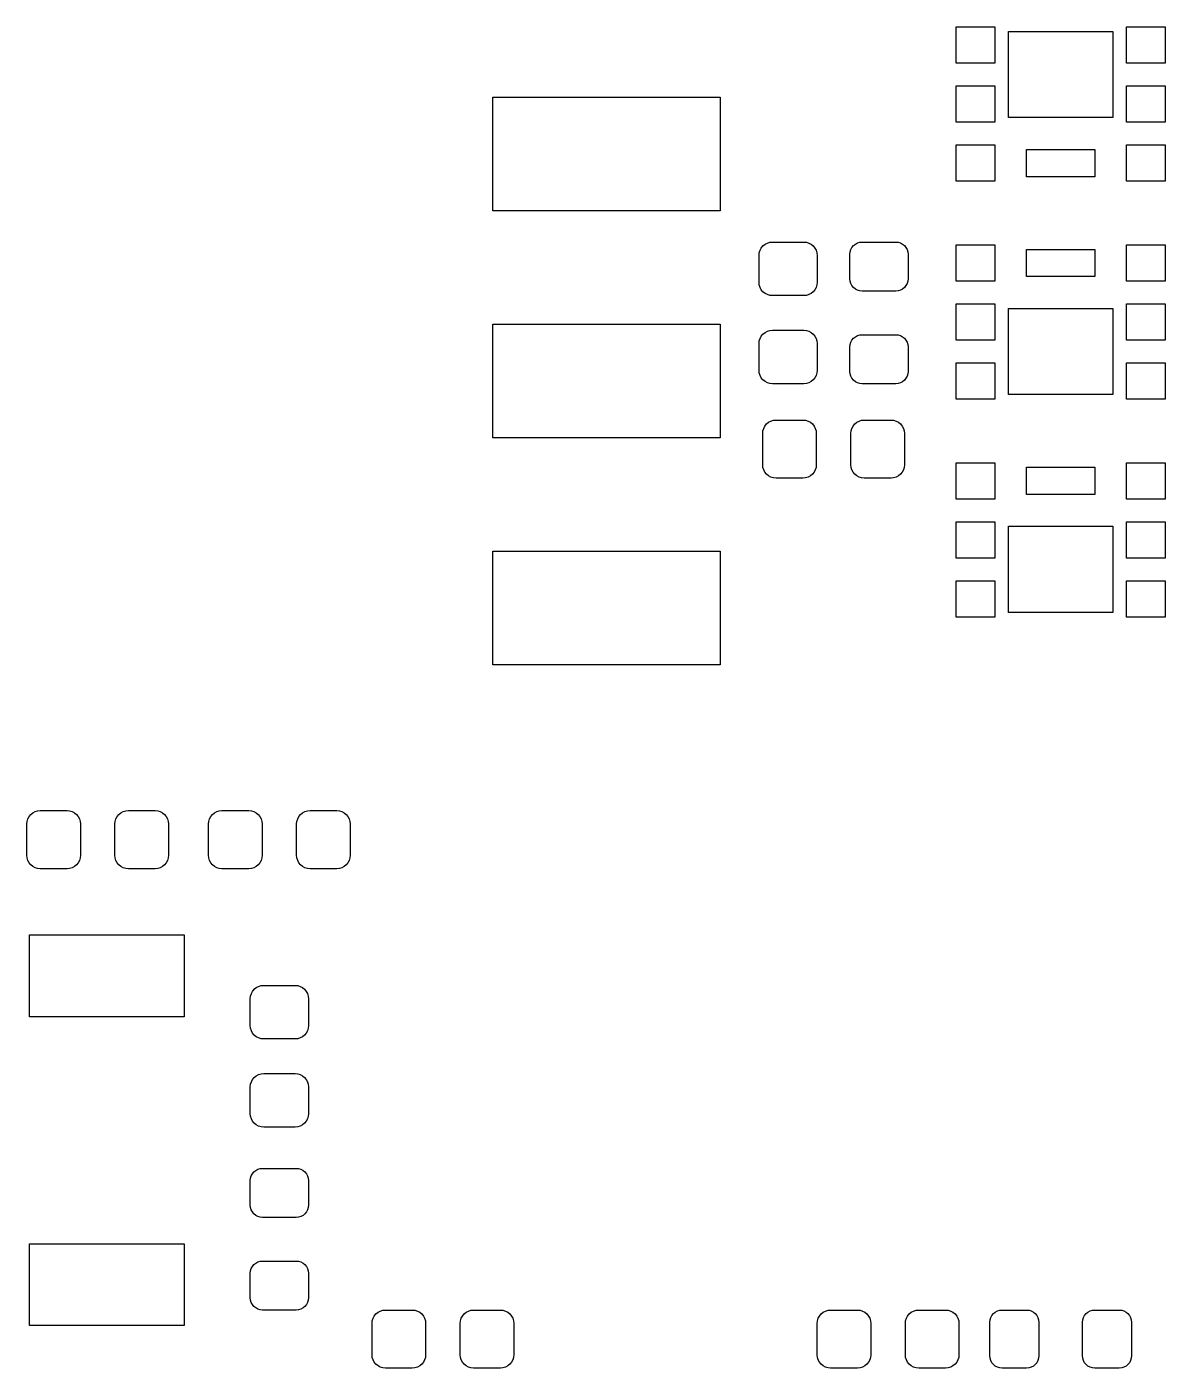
# Model space of a CAD drawing. Extents: x 0.5 to 2.43, y -7.79 to -4.97.
# Drawn here: x 0.497 to 0.99, y -7.78 to -7.199 of the extents above; entities that cross this region are included whole.
import ezdxf

# ---------------------------------------------------------------- set-up
doc = ezdxf.new("R2010")
doc.units = 0
doc.header["$MEASUREMENT"] = 0
doc.layers.add('BLACK', color=7, linetype='CONTINUOUS')

msp = doc.modelspace()

# ---------------------------------------------------------------- linework, layer by layer
at = {"layer": 'BLACK', "linetype": 'CONTINUOUS'}
for p, q in [((0.899606, -7.21457), (0.899606, -7.19882)), ((0.899606, -7.19882), (0.916339, -7.19882)), ((0.916339, -7.19882), (0.916339, -7.21457)), ((0.973425, -7.21457), (0.973425, -7.19882)), ((0.973425, -7.19882), (0.990157, -7.19882)), ((0.990157, -7.19882), (0.990157, -7.21457)), ((0.922244, -7.23819), (0.922244, -7.20079)), ((0.922244, -7.20079), (0.96752, -7.20079)), ((0.96752, -7.20079), (0.96752, -7.23819)), ((0.916339, -7.21457), (0.899606, -7.21457)), ((0.990157, -7.21457), (0.973425, -7.21457)), ((0.899606, -7.24016), (0.899606, -7.22441)), ((0.899606, -7.22441), (0.916339, -7.22441)), ((0.916339, -7.22441), (0.916339, -7.24016)), ((0.973425, -7.24016), (0.973425, -7.22441)), ((0.973425, -7.22441), (0.990157, -7.22441)), ((0.990157, -7.22441), (0.990157, -7.24016)), ((0.698819, -7.27854), (0.698819, -7.22933)), ((0.698819, -7.22933), (0.797244, -7.22933)), ((0.797244, -7.22933), (0.797244, -7.27854)), ((0.96752, -7.23819), (0.922244, -7.23819)), ((0.916339, -7.24016), (0.899606, -7.24016)), ((0.990157, -7.24016), (0.973425, -7.24016)), ((0.899606, -7.26575), (0.899606, -7.25)), ((0.899606, -7.25), (0.916339, -7.25)), ((0.916339, -7.25), (0.916339, -7.26575)), ((0.973425, -7.26575), (0.973425, -7.25)), ((0.973425, -7.25), (0.990157, -7.25)), ((0.990157, -7.25), (0.990157, -7.26575)), ((0.930118, -7.26378), (0.930118, -7.25197)), ((0.930118, -7.25197), (0.959646, -7.25197)), ((0.959646, -7.25197), (0.959646, -7.26378)), ((0.916339, -7.26575), (0.899606, -7.26575)), ((0.959646, -7.26378), (0.930118, -7.26378)), ((0.990157, -7.26575), (0.973425, -7.26575)), ((0.797244, -7.27854), (0.698819, -7.27854)), ((0.814173, -7.29793), (0.814285, -7.2968)), ((0.814285, -7.2968), (0.814615, -7.29571)), ((0.814615, -7.29571), (0.815152, -7.29471)), ((0.815152, -7.29471), (0.815874, -7.29383)), ((0.815874, -7.29383), (0.816754, -7.2931)), ((0.816754, -7.2931), (0.817758, -7.29257)), ((0.817758, -7.29257), (0.818847, -7.29224)), ((0.818847, -7.29224), (0.81998, -7.29213)), ((0.81998, -7.29213), (0.833563, -7.29213)), ((0.833563, -7.29213), (0.834696, -7.29224)), ((0.834696, -7.29224), (0.835785, -7.29257)), ((0.835785, -7.29257), (0.836789, -7.2931)), ((0.836789, -7.2931), (0.837669, -7.29383)), ((0.837669, -7.29383), (0.838391, -7.29471)), ((0.838391, -7.29471), (0.838928, -7.29571)), ((0.838928, -7.29571), (0.839259, -7.2968)), ((0.839259, -7.2968), (0.83937, -7.29793)), ((0.853543, -7.29744), (0.853645, -7.2964)), ((0.853543, -7.30807), (0.853543, -7.29744)), ((0.853645, -7.2964), (0.853948, -7.29541)), ((0.853948, -7.29541), (0.854439, -7.29449)), ((0.854439, -7.29449), (0.8551, -7.29368)), ((0.8551, -7.29368), (0.855905, -7.29302)), ((0.855905, -7.29302), (0.856824, -7.29253)), ((0.856824, -7.29253), (0.857821, -7.29223)), ((0.857821, -7.29223), (0.858858, -7.29213)), ((0.858858, -7.29213), (0.873425, -7.29213)), ((0.873425, -7.29213), (0.874462, -7.29223)), ((0.874462, -7.29223), (0.875459, -7.29253)), ((0.875459, -7.29253), (0.876378, -7.29302)), ((0.876378, -7.29302), (0.877183, -7.29368)), ((0.877183, -7.29368), (0.877844, -7.29449)), ((0.877844, -7.29449), (0.878336, -7.29541)), ((0.878336, -7.29541), (0.878638, -7.2964)), ((0.878638, -7.2964), (0.87874, -7.29744)), ((0.87874, -7.29744), (0.87874, -7.30807)), ((0.899606, -7.30906), (0.899606, -7.29331)), ((0.899606, -7.29331), (0.916339, -7.29331)), ((0.916339, -7.29331), (0.916339, -7.30906)), ((0.930118, -7.30709), (0.930118, -7.29528)), ((0.930118, -7.29528), (0.959646, -7.29528)), ((0.959646, -7.29528), (0.959646, -7.30709)), ((0.973425, -7.30906), (0.973425, -7.29331)), ((0.973425, -7.29331), (0.990157, -7.29331)), ((0.990157, -7.29331), (0.990157, -7.30906)), ((0.814173, -7.30955), (0.814173, -7.29793)), ((0.83937, -7.29793), (0.83937, -7.30955)), ((0.853645, -7.30911), (0.853543, -7.30807)), ((0.853948, -7.3101), (0.853645, -7.30911)), ((0.878638, -7.30911), (0.878336, -7.3101)), ((0.87874, -7.30807), (0.878638, -7.30911)), ((0.916339, -7.30906), (0.899606, -7.30906)), ((0.959646, -7.30709), (0.930118, -7.30709)), ((0.990157, -7.30906), (0.973425, -7.30906)), ((0.814285, -7.31068), (0.814173, -7.30955)), ((0.814615, -7.31177), (0.814285, -7.31068)), ((0.815152, -7.31277), (0.814615, -7.31177)), ((0.815874, -7.31365), (0.815152, -7.31277)), ((0.816754, -7.31438), (0.815874, -7.31365)), ((0.817758, -7.31491), (0.816754, -7.31438)), ((0.818847, -7.31524), (0.817758, -7.31491)), ((0.835785, -7.31491), (0.834696, -7.31524)), ((0.836789, -7.31438), (0.835785, -7.31491)), ((0.837669, -7.31365), (0.836789, -7.31438)), ((0.838391, -7.31277), (0.837669, -7.31365)), ((0.838928, -7.31177), (0.838391, -7.31277)), ((0.839259, -7.31068), (0.838928, -7.31177)), ((0.83937, -7.30955), (0.839259, -7.31068)), ((0.854439, -7.31102), (0.853948, -7.3101)), ((0.8551, -7.31183), (0.854439, -7.31102)), ((0.855905, -7.31249), (0.8551, -7.31183)), ((0.856824, -7.31298), (0.855905, -7.31249)), ((0.857821, -7.31328), (0.856824, -7.31298)), ((0.858858, -7.31339), (0.857821, -7.31328)), ((0.873425, -7.31339), (0.858858, -7.31339)), ((0.874462, -7.31328), (0.873425, -7.31339)), ((0.875459, -7.31298), (0.874462, -7.31328)), ((0.876378, -7.31249), (0.875459, -7.31298)), ((0.877183, -7.31183), (0.876378, -7.31249)), ((0.877844, -7.31102), (0.877183, -7.31183)), ((0.878336, -7.3101), (0.877844, -7.31102)), ((0.81998, -7.31535), (0.818847, -7.31524)), ((0.833563, -7.31535), (0.81998, -7.31535)), ((0.834696, -7.31524), (0.833563, -7.31535)), ((0.899606, -7.33465), (0.899606, -7.3189)), ((0.899606, -7.3189), (0.916339, -7.3189)), ((0.916339, -7.3189), (0.916339, -7.33465)), ((0.922244, -7.35827), (0.922244, -7.32087)), ((0.922244, -7.32087), (0.96752, -7.32087)), ((0.96752, -7.32087), (0.96752, -7.35827)), ((0.973425, -7.33465), (0.973425, -7.3189)), ((0.973425, -7.3189), (0.990157, -7.3189)), ((0.990157, -7.3189), (0.990157, -7.33465)), ((0.698819, -7.37697), (0.698819, -7.32776)), ((0.698819, -7.32776), (0.797244, -7.32776)), ((0.797244, -7.32776), (0.797244, -7.37697)), ((0.815152, -7.3329), (0.815874, -7.33202)), ((0.815874, -7.33202), (0.816754, -7.33129)), ((0.816754, -7.33129), (0.817758, -7.33076)), ((0.817758, -7.33076), (0.818847, -7.33043)), ((0.818847, -7.33043), (0.81998, -7.33031)), ((0.81998, -7.33031), (0.833563, -7.33031)), ((0.833563, -7.33031), (0.834696, -7.33043)), ((0.834696, -7.33043), (0.835785, -7.33076)), ((0.835785, -7.33076), (0.836789, -7.33129)), ((0.836789, -7.33129), (0.837669, -7.33202)), ((0.837669, -7.33202), (0.838391, -7.3329)), ((0.856824, -7.33269), (0.857821, -7.33239)), ((0.857821, -7.33239), (0.858858, -7.33228)), ((0.858858, -7.33228), (0.873425, -7.33228)), ((0.873425, -7.33228), (0.874462, -7.33239)), ((0.874462, -7.33239), (0.875459, -7.33269)), ((0.814173, -7.33612), (0.814285, -7.33499)), ((0.814173, -7.34774), (0.814173, -7.33612)), ((0.814285, -7.33499), (0.814615, -7.3339)), ((0.814615, -7.3339), (0.815152, -7.3329)), ((0.838391, -7.3329), (0.838928, -7.3339)), ((0.838928, -7.3339), (0.839259, -7.33499)), ((0.839259, -7.33499), (0.83937, -7.33612)), ((0.83937, -7.33612), (0.83937, -7.34774)), ((0.853543, -7.3376), (0.853645, -7.33656)), ((0.853543, -7.34823), (0.853543, -7.3376)), ((0.853645, -7.33656), (0.853948, -7.33556)), ((0.853948, -7.33556), (0.854439, -7.33465)), ((0.854439, -7.33465), (0.8551, -7.33384)), ((0.8551, -7.33384), (0.855905, -7.33318)), ((0.855905, -7.33318), (0.856824, -7.33269)), ((0.875459, -7.33269), (0.876378, -7.33318)), ((0.876378, -7.33318), (0.877183, -7.33384)), ((0.877183, -7.33384), (0.877844, -7.33465)), ((0.877844, -7.33465), (0.878336, -7.33556)), ((0.878336, -7.33556), (0.878638, -7.33656)), ((0.878638, -7.33656), (0.87874, -7.3376)), ((0.87874, -7.3376), (0.87874, -7.34823)), ((0.916339, -7.33465), (0.899606, -7.33465)), ((0.990157, -7.33465), (0.973425, -7.33465)), ((0.814285, -7.34887), (0.814173, -7.34774)), ((0.814615, -7.34996), (0.814285, -7.34887)), ((0.815152, -7.35096), (0.814615, -7.34996)), ((0.838928, -7.34996), (0.838391, -7.35096)), ((0.839259, -7.34887), (0.838928, -7.34996)), ((0.83937, -7.34774), (0.839259, -7.34887)), ((0.853645, -7.34927), (0.853543, -7.34823)), ((0.853948, -7.35026), (0.853645, -7.34927)), ((0.878638, -7.34927), (0.878336, -7.35026)), ((0.87874, -7.34823), (0.878638, -7.34927)), ((0.899606, -7.36024), (0.899606, -7.34449)), ((0.899606, -7.34449), (0.916339, -7.34449)), ((0.916339, -7.34449), (0.916339, -7.36024)), ((0.973425, -7.36024), (0.973425, -7.34449)), ((0.973425, -7.34449), (0.990157, -7.34449)), ((0.990157, -7.34449), (0.990157, -7.36024)), ((0.815874, -7.35184), (0.815152, -7.35096)), ((0.816754, -7.35256), (0.815874, -7.35184)), ((0.817758, -7.3531), (0.816754, -7.35256)), ((0.818847, -7.35343), (0.817758, -7.3531)), ((0.81998, -7.35354), (0.818847, -7.35343)), ((0.833563, -7.35354), (0.81998, -7.35354)), ((0.834696, -7.35343), (0.833563, -7.35354)), ((0.835785, -7.3531), (0.834696, -7.35343)), ((0.836789, -7.35256), (0.835785, -7.3531)), ((0.837669, -7.35184), (0.836789, -7.35256)), ((0.838391, -7.35096), (0.837669, -7.35184)), ((0.854439, -7.35118), (0.853948, -7.35026)), ((0.8551, -7.35199), (0.854439, -7.35118)), ((0.855905, -7.35265), (0.8551, -7.35199)), ((0.856824, -7.35314), (0.855905, -7.35265)), ((0.857821, -7.35344), (0.856824, -7.35314)), ((0.858858, -7.35354), (0.857821, -7.35344)), ((0.873425, -7.35354), (0.858858, -7.35354)), ((0.874462, -7.35344), (0.873425, -7.35354)), ((0.875459, -7.35314), (0.874462, -7.35344)), ((0.876378, -7.35265), (0.875459, -7.35314)), ((0.877183, -7.35199), (0.876378, -7.35265)), ((0.877844, -7.35118), (0.877183, -7.35199)), ((0.878336, -7.35026), (0.877844, -7.35118)), ((0.916339, -7.36024), (0.899606, -7.36024)), ((0.96752, -7.35827), (0.922244, -7.35827)), ((0.990157, -7.36024), (0.973425, -7.36024)), ((0.81586, -7.37397), (0.81619, -7.37288)), ((0.81619, -7.37288), (0.816727, -7.37187)), ((0.816727, -7.37187), (0.817449, -7.37099)), ((0.817449, -7.37099), (0.818329, -7.37027)), ((0.818329, -7.37027), (0.819333, -7.36973)), ((0.819333, -7.36973), (0.820422, -7.3694)), ((0.820422, -7.3694), (0.821555, -7.36929)), ((0.821555, -7.36929), (0.833169, -7.36929)), ((0.833169, -7.36929), (0.834302, -7.3694)), ((0.834302, -7.3694), (0.835392, -7.36973)), ((0.835392, -7.36973), (0.836396, -7.37027)), ((0.836396, -7.37027), (0.837276, -7.37099)), ((0.837276, -7.37099), (0.837998, -7.37187)), ((0.837998, -7.37187), (0.838534, -7.37288)), ((0.838534, -7.37288), (0.838865, -7.37397)), ((0.854049, -7.37397), (0.854379, -7.37288)), ((0.854379, -7.37288), (0.854916, -7.37187)), ((0.854916, -7.37187), (0.855638, -7.37099)), ((0.855638, -7.37099), (0.856518, -7.37027)), ((0.856518, -7.37027), (0.857522, -7.36973)), ((0.857522, -7.36973), (0.858611, -7.3694)), ((0.858611, -7.3694), (0.859744, -7.36929)), ((0.859744, -7.36929), (0.871358, -7.36929)), ((0.871358, -7.36929), (0.872491, -7.3694)), ((0.872491, -7.3694), (0.873581, -7.36973)), ((0.873581, -7.36973), (0.874585, -7.37027)), ((0.874585, -7.37027), (0.875464, -7.37099)), ((0.875464, -7.37099), (0.876187, -7.37187)), ((0.876187, -7.37187), (0.876723, -7.37288)), ((0.876723, -7.37288), (0.877054, -7.37397)), ((0.797244, -7.37697), (0.698819, -7.37697)), ((0.815748, -7.3751), (0.81586, -7.37397)), ((0.815748, -7.38868), (0.815748, -7.3751)), ((0.838865, -7.37397), (0.838976, -7.3751)), ((0.838976, -7.3751), (0.838976, -7.38868)), ((0.853937, -7.3751), (0.854049, -7.37397)), ((0.853937, -7.38868), (0.853937, -7.3751)), ((0.877054, -7.37397), (0.877165, -7.3751)), ((0.877165, -7.3751), (0.877165, -7.38868)), ((0.81586, -7.38981), (0.815748, -7.38868)), ((0.81619, -7.3909), (0.81586, -7.38981)), ((0.838865, -7.38981), (0.838534, -7.3909)), ((0.838976, -7.38868), (0.838865, -7.38981)), ((0.854049, -7.38981), (0.853937, -7.38868)), ((0.854379, -7.3909), (0.854049, -7.38981)), ((0.877054, -7.38981), (0.876723, -7.3909)), ((0.877165, -7.38868), (0.877054, -7.38981)), ((0.899606, -7.40354), (0.899606, -7.3878)), ((0.899606, -7.3878), (0.916339, -7.3878)), ((0.916339, -7.3878), (0.916339, -7.40354)), ((0.930118, -7.40157), (0.930118, -7.38976)), ((0.930118, -7.38976), (0.959646, -7.38976)), ((0.959646, -7.38976), (0.959646, -7.40157)), ((0.973425, -7.40354), (0.973425, -7.3878)), ((0.973425, -7.3878), (0.990157, -7.3878)), ((0.990157, -7.3878), (0.990157, -7.40354)), ((0.816727, -7.39191), (0.81619, -7.3909)), ((0.817449, -7.39279), (0.816727, -7.39191)), ((0.818329, -7.39351), (0.817449, -7.39279)), ((0.819333, -7.39405), (0.818329, -7.39351)), ((0.820422, -7.39438), (0.819333, -7.39405)), ((0.821555, -7.39449), (0.820422, -7.39438)), ((0.833169, -7.39449), (0.821555, -7.39449)), ((0.834302, -7.39438), (0.833169, -7.39449)), ((0.835392, -7.39405), (0.834302, -7.39438)), ((0.836396, -7.39351), (0.835392, -7.39405)), ((0.837276, -7.39279), (0.836396, -7.39351)), ((0.837998, -7.39191), (0.837276, -7.39279)), ((0.838534, -7.3909), (0.837998, -7.39191)), ((0.854916, -7.39191), (0.854379, -7.3909)), ((0.855638, -7.39279), (0.854916, -7.39191)), ((0.856518, -7.39351), (0.855638, -7.39279)), ((0.857522, -7.39405), (0.856518, -7.39351)), ((0.858611, -7.39438), (0.857522, -7.39405)), ((0.859744, -7.39449), (0.858611, -7.39438)), ((0.871358, -7.39449), (0.859744, -7.39449)), ((0.872491, -7.39438), (0.871358, -7.39449)), ((0.873581, -7.39405), (0.872491, -7.39438)), ((0.874585, -7.39351), (0.873581, -7.39405)), ((0.875464, -7.39279), (0.874585, -7.39351)), ((0.876187, -7.39191), (0.875464, -7.39279)), ((0.876723, -7.3909), (0.876187, -7.39191)), ((0.959646, -7.40157), (0.930118, -7.40157)), ((0.916339, -7.40354), (0.899606, -7.40354)), ((0.990157, -7.40354), (0.973425, -7.40354)), ((0.899606, -7.42913), (0.899606, -7.41339)), ((0.899606, -7.41339), (0.916339, -7.41339)), ((0.916339, -7.41339), (0.916339, -7.42913)), ((0.973425, -7.42913), (0.973425, -7.41339)), ((0.973425, -7.41339), (0.990157, -7.41339)), ((0.990157, -7.41339), (0.990157, -7.42913)), ((0.922244, -7.45276), (0.922244, -7.41535)), ((0.922244, -7.41535), (0.96752, -7.41535)), ((0.96752, -7.41535), (0.96752, -7.45276)), ((0.698819, -7.47539), (0.698819, -7.42618)), ((0.698819, -7.42618), (0.797244, -7.42618)), ((0.797244, -7.42618), (0.797244, -7.47539)), ((0.916339, -7.42913), (0.899606, -7.42913)), ((0.990157, -7.42913), (0.973425, -7.42913)), ((0.899606, -7.45472), (0.899606, -7.43898)), ((0.899606, -7.43898), (0.916339, -7.43898)), ((0.916339, -7.43898), (0.916339, -7.45472)), ((0.973425, -7.45472), (0.973425, -7.43898)), ((0.973425, -7.43898), (0.990157, -7.43898)), ((0.990157, -7.43898), (0.990157, -7.45472)), ((0.96752, -7.45276), (0.922244, -7.45276)), ((0.916339, -7.45472), (0.899606, -7.45472)), ((0.990157, -7.45472), (0.973425, -7.45472)), ((0.797244, -7.47539), (0.698819, -7.47539)), ((0.497292, -7.54217), (0.497829, -7.54116)), ((0.497829, -7.54116), (0.498551, -7.54028)), ((0.498551, -7.54028), (0.499431, -7.53956)), ((0.499431, -7.53956), (0.500435, -7.53902)), ((0.500435, -7.53902), (0.501525, -7.53869)), ((0.501525, -7.53869), (0.502657, -7.53858)), ((0.502657, -7.53858), (0.514272, -7.53858)), ((0.514272, -7.53858), (0.515405, -7.53869)), ((0.515405, -7.53869), (0.516494, -7.53902)), ((0.516494, -7.53902), (0.517498, -7.53956)), ((0.517498, -7.53956), (0.518378, -7.54028)), ((0.518378, -7.54028), (0.5191, -7.54116)), ((0.5191, -7.54116), (0.519637, -7.54217)), ((0.535481, -7.54217), (0.536018, -7.54116)), ((0.536018, -7.54116), (0.53674, -7.54028)), ((0.53674, -7.54028), (0.53762, -7.53956)), ((0.53762, -7.53956), (0.538624, -7.53902)), ((0.538624, -7.53902), (0.539714, -7.53869)), ((0.539714, -7.53869), (0.540846, -7.53858)), ((0.540846, -7.53858), (0.552461, -7.53858)), ((0.552461, -7.53858), (0.553594, -7.53869)), ((0.553594, -7.53869), (0.554683, -7.53902)), ((0.554683, -7.53902), (0.555687, -7.53956)), ((0.555687, -7.53956), (0.556567, -7.54028)), ((0.556567, -7.54028), (0.557289, -7.54116)), ((0.557289, -7.54116), (0.557826, -7.54217)), ((0.576033, -7.54217), (0.576569, -7.54116)), ((0.576569, -7.54116), (0.577291, -7.54028)), ((0.577291, -7.54028), (0.578171, -7.53956)), ((0.578171, -7.53956), (0.579175, -7.53902)), ((0.579175, -7.53902), (0.580265, -7.53869)), ((0.580265, -7.53869), (0.581398, -7.53858)), ((0.581398, -7.53858), (0.593012, -7.53858)), ((0.593012, -7.53858), (0.594145, -7.53869)), ((0.594145, -7.53869), (0.595234, -7.53902)), ((0.595234, -7.53902), (0.596238, -7.53956)), ((0.596238, -7.53956), (0.597118, -7.54028)), ((0.597118, -7.54028), (0.59784, -7.54116)), ((0.59784, -7.54116), (0.598377, -7.54217)), ((0.614222, -7.54217), (0.614758, -7.54116)), ((0.614758, -7.54116), (0.61548, -7.54028)), ((0.61548, -7.54028), (0.61636, -7.53956)), ((0.61636, -7.53956), (0.617364, -7.53902)), ((0.617364, -7.53902), (0.618454, -7.53869)), ((0.618454, -7.53869), (0.619587, -7.53858)), ((0.619587, -7.53858), (0.631201, -7.53858)), ((0.631201, -7.53858), (0.632334, -7.53869)), ((0.632334, -7.53869), (0.633423, -7.53902)), ((0.633423, -7.53902), (0.634427, -7.53956)), ((0.634427, -7.53956), (0.635307, -7.54028)), ((0.635307, -7.54028), (0.636029, -7.54116)), ((0.636029, -7.54116), (0.636566, -7.54217)), ((0.49685, -7.54439), (0.496962, -7.54326)), ((0.49685, -7.55797), (0.49685, -7.54439)), ((0.496962, -7.54326), (0.497292, -7.54217)), ((0.519637, -7.54217), (0.519967, -7.54326)), ((0.519967, -7.54326), (0.520079, -7.54439)), ((0.520079, -7.54439), (0.520079, -7.55797)), ((0.535039, -7.54439), (0.535151, -7.54326)), ((0.535039, -7.55797), (0.535039, -7.54439)), ((0.535151, -7.54326), (0.535481, -7.54217)), ((0.557826, -7.54217), (0.558156, -7.54326)), ((0.558156, -7.54326), (0.558268, -7.54439)), ((0.558268, -7.54439), (0.558268, -7.55797)), ((0.575591, -7.54439), (0.575702, -7.54326)), ((0.575591, -7.55797), (0.575591, -7.54439)), ((0.575702, -7.54326), (0.576033, -7.54217)), ((0.598377, -7.54217), (0.598707, -7.54326)), ((0.598707, -7.54326), (0.598819, -7.54439)), ((0.598819, -7.54439), (0.598819, -7.55797)), ((0.61378, -7.54439), (0.613891, -7.54326)), ((0.61378, -7.55797), (0.61378, -7.54439)), ((0.613891, -7.54326), (0.614222, -7.54217)), ((0.636566, -7.54217), (0.636896, -7.54326)), ((0.636896, -7.54326), (0.637008, -7.54439)), ((0.637008, -7.54439), (0.637008, -7.55797)), ((0.496962, -7.55911), (0.49685, -7.55797)), ((0.497292, -7.56019), (0.496962, -7.55911)), ((0.519967, -7.55911), (0.519637, -7.56019)), ((0.520079, -7.55797), (0.519967, -7.55911)), ((0.535151, -7.55911), (0.535039, -7.55797)), ((0.535481, -7.56019), (0.535151, -7.55911)), ((0.558156, -7.55911), (0.557826, -7.56019)), ((0.558268, -7.55797), (0.558156, -7.55911)), ((0.575702, -7.55911), (0.575591, -7.55797)), ((0.576033, -7.56019), (0.575702, -7.55911)), ((0.598707, -7.55911), (0.598377, -7.56019)), ((0.598819, -7.55797), (0.598707, -7.55911)), ((0.613891, -7.55911), (0.61378, -7.55797)), ((0.614222, -7.56019), (0.613891, -7.55911)), ((0.636896, -7.55911), (0.636566, -7.56019)), ((0.637008, -7.55797), (0.636896, -7.55911)), ((0.497829, -7.5612), (0.497292, -7.56019)), ((0.498551, -7.56208), (0.497829, -7.5612)), ((0.499431, -7.5628), (0.498551, -7.56208)), ((0.500435, -7.56334), (0.499431, -7.5628)), ((0.501525, -7.56367), (0.500435, -7.56334)), ((0.502657, -7.56378), (0.501525, -7.56367)), ((0.514272, -7.56378), (0.502657, -7.56378)), ((0.515405, -7.56367), (0.514272, -7.56378)), ((0.516494, -7.56334), (0.515405, -7.56367)), ((0.517498, -7.5628), (0.516494, -7.56334)), ((0.518378, -7.56208), (0.517498, -7.5628)), ((0.5191, -7.5612), (0.518378, -7.56208)), ((0.519637, -7.56019), (0.5191, -7.5612)), ((0.536018, -7.5612), (0.535481, -7.56019)), ((0.53674, -7.56208), (0.536018, -7.5612)), ((0.53762, -7.5628), (0.53674, -7.56208)), ((0.538624, -7.56334), (0.53762, -7.5628)), ((0.539714, -7.56367), (0.538624, -7.56334)), ((0.540846, -7.56378), (0.539714, -7.56367)), ((0.552461, -7.56378), (0.540846, -7.56378)), ((0.553594, -7.56367), (0.552461, -7.56378)), ((0.554683, -7.56334), (0.553594, -7.56367)), ((0.555687, -7.5628), (0.554683, -7.56334)), ((0.556567, -7.56208), (0.555687, -7.5628)), ((0.557289, -7.5612), (0.556567, -7.56208)), ((0.557826, -7.56019), (0.557289, -7.5612)), ((0.576569, -7.5612), (0.576033, -7.56019)), ((0.577291, -7.56208), (0.576569, -7.5612)), ((0.578171, -7.5628), (0.577291, -7.56208)), ((0.579175, -7.56334), (0.578171, -7.5628)), ((0.580265, -7.56367), (0.579175, -7.56334)), ((0.581398, -7.56378), (0.580265, -7.56367)), ((0.593012, -7.56378), (0.581398, -7.56378)), ((0.594145, -7.56367), (0.593012, -7.56378)), ((0.595234, -7.56334), (0.594145, -7.56367)), ((0.596238, -7.5628), (0.595234, -7.56334)), ((0.597118, -7.56208), (0.596238, -7.5628)), ((0.59784, -7.5612), (0.597118, -7.56208)), ((0.598377, -7.56019), (0.59784, -7.5612)), ((0.614758, -7.5612), (0.614222, -7.56019)), ((0.61548, -7.56208), (0.614758, -7.5612)), ((0.61636, -7.5628), (0.61548, -7.56208)), ((0.617364, -7.56334), (0.61636, -7.5628)), ((0.618454, -7.56367), (0.617364, -7.56334)), ((0.619587, -7.56378), (0.618454, -7.56367)), ((0.631201, -7.56378), (0.619587, -7.56378)), ((0.632334, -7.56367), (0.631201, -7.56378)), ((0.633423, -7.56334), (0.632334, -7.56367)), ((0.634427, -7.5628), (0.633423, -7.56334)), ((0.635307, -7.56208), (0.634427, -7.5628)), ((0.636029, -7.5612), (0.635307, -7.56208)), ((0.636566, -7.56019), (0.636029, -7.5612)), ((0.498031, -7.62795), (0.498031, -7.59252)), ((0.498031, -7.59252), (0.564961, -7.59252)), ((0.564961, -7.59252), (0.564961, -7.62795)), ((0.594143, -7.61795), (0.594679, -7.61695)), ((0.594679, -7.61695), (0.595402, -7.61607)), ((0.595402, -7.61607), (0.596282, -7.61535)), ((0.596282, -7.61535), (0.597286, -7.61481)), ((0.597286, -7.61481), (0.598375, -7.61448)), ((0.598375, -7.61448), (0.599508, -7.61437)), ((0.599508, -7.61437), (0.613091, -7.61437)), ((0.613091, -7.61437), (0.614223, -7.61448)), ((0.614223, -7.61448), (0.615313, -7.61481)), ((0.615313, -7.61481), (0.616317, -7.61535)), ((0.616317, -7.61535), (0.617197, -7.61607)), ((0.617197, -7.61607), (0.617919, -7.61695)), ((0.617919, -7.61695), (0.618456, -7.61795)), ((0.593701, -7.62018), (0.593812, -7.61904)), ((0.593701, -7.63179), (0.593701, -7.62018)), ((0.593812, -7.61904), (0.594143, -7.61795)), ((0.618456, -7.61795), (0.618786, -7.61904)), ((0.618786, -7.61904), (0.618898, -7.62018)), ((0.618898, -7.62018), (0.618898, -7.63179)), ((0.564961, -7.62795), (0.498031, -7.62795)), ((0.593812, -7.63292), (0.593701, -7.63179)), ((0.594143, -7.63401), (0.593812, -7.63292)), ((0.594679, -7.63502), (0.594143, -7.63401)), ((0.618456, -7.63401), (0.617919, -7.63502)), ((0.618786, -7.63292), (0.618456, -7.63401)), ((0.618898, -7.63179), (0.618786, -7.63292)), ((0.595402, -7.6359), (0.594679, -7.63502)), ((0.596282, -7.63662), (0.595402, -7.6359)), ((0.597286, -7.63716), (0.596282, -7.63662)), ((0.598375, -7.63749), (0.597286, -7.63716)), ((0.599508, -7.6376), (0.598375, -7.63749)), ((0.613091, -7.6376), (0.599508, -7.6376)), ((0.614223, -7.63749), (0.613091, -7.6376)), ((0.615313, -7.63716), (0.614223, -7.63749)), ((0.616317, -7.63662), (0.615313, -7.63716)), ((0.617197, -7.6359), (0.616317, -7.63662)), ((0.617919, -7.63502), (0.617197, -7.6359)), ((0.593701, -7.65837), (0.593812, -7.65723)), ((0.593812, -7.65723), (0.594143, -7.65614)), ((0.594143, -7.65614), (0.594679, -7.65514)), ((0.594679, -7.65514), (0.595402, -7.65426)), ((0.595402, -7.65426), (0.596282, -7.65354)), ((0.596282, -7.65354), (0.597286, -7.653)), ((0.597286, -7.653), (0.598375, -7.65267)), ((0.598375, -7.65267), (0.599508, -7.65256)), ((0.599508, -7.65256), (0.613091, -7.65256)), ((0.613091, -7.65256), (0.614223, -7.65267)), ((0.614223, -7.65267), (0.615313, -7.653)), ((0.615313, -7.653), (0.616317, -7.65354)), ((0.616317, -7.65354), (0.617197, -7.65426)), ((0.617197, -7.65426), (0.617919, -7.65514)), ((0.617919, -7.65514), (0.618456, -7.65614)), ((0.618456, -7.65614), (0.618786, -7.65723)), ((0.618786, -7.65723), (0.618898, -7.65837)), ((0.593701, -7.66998), (0.593701, -7.65837)), ((0.618898, -7.65837), (0.618898, -7.66998)), ((0.593812, -7.67111), (0.593701, -7.66998)), ((0.594143, -7.6722), (0.593812, -7.67111)), ((0.594679, -7.67321), (0.594143, -7.6722)), ((0.595402, -7.67409), (0.594679, -7.67321)), ((0.596282, -7.67481), (0.595402, -7.67409)), ((0.597286, -7.67535), (0.596282, -7.67481)), ((0.598375, -7.67568), (0.597286, -7.67535)), ((0.615313, -7.67535), (0.614223, -7.67568)), ((0.616317, -7.67481), (0.615313, -7.67535)), ((0.617197, -7.67409), (0.616317, -7.67481)), ((0.617919, -7.67321), (0.617197, -7.67409)), ((0.618456, -7.6722), (0.617919, -7.67321)), ((0.618786, -7.67111), (0.618456, -7.6722)), ((0.618898, -7.66998), (0.618786, -7.67111)), ((0.599508, -7.67579), (0.598375, -7.67568)), ((0.613091, -7.67579), (0.599508, -7.67579)), ((0.614223, -7.67568), (0.613091, -7.67579)), ((0.593701, -7.69902), (0.593803, -7.69798)), ((0.593803, -7.69798), (0.594105, -7.69698)), ((0.594105, -7.69698), (0.594597, -7.69606)), ((0.594597, -7.69606), (0.595258, -7.69526)), ((0.595258, -7.69526), (0.596063, -7.6946)), ((0.596063, -7.6946), (0.596982, -7.69411)), ((0.596982, -7.69411), (0.597979, -7.6938)), ((0.597979, -7.6938), (0.599016, -7.6937)), ((0.599016, -7.6937), (0.613583, -7.6937)), ((0.613583, -7.6937), (0.61462, -7.6938)), ((0.61462, -7.6938), (0.615617, -7.69411)), ((0.615617, -7.69411), (0.616536, -7.6946)), ((0.616536, -7.6946), (0.617341, -7.69526)), ((0.617341, -7.69526), (0.618002, -7.69606)), ((0.618002, -7.69606), (0.618493, -7.69698)), ((0.618493, -7.69698), (0.618796, -7.69798)), ((0.618796, -7.69798), (0.618898, -7.69902)), ((0.593701, -7.70965), (0.593701, -7.69902)), ((0.618898, -7.69902), (0.618898, -7.70965)), ((0.593803, -7.71068), (0.593701, -7.70965)), ((0.618898, -7.70965), (0.618796, -7.71068)), ((0.594105, -7.71168), (0.593803, -7.71068)), ((0.594597, -7.7126), (0.594105, -7.71168)), ((0.595258, -7.7134), (0.594597, -7.7126)), ((0.596063, -7.71406), (0.595258, -7.7134)), ((0.596982, -7.71456), (0.596063, -7.71406)), ((0.597979, -7.71486), (0.596982, -7.71456)), ((0.599016, -7.71496), (0.597979, -7.71486)), ((0.613583, -7.71496), (0.599016, -7.71496)), ((0.61462, -7.71486), (0.613583, -7.71496)), ((0.615617, -7.71456), (0.61462, -7.71486)), ((0.616536, -7.71406), (0.615617, -7.71456)), ((0.617341, -7.7134), (0.616536, -7.71406)), ((0.618002, -7.7126), (0.617341, -7.7134)), ((0.618493, -7.71168), (0.618002, -7.7126)), ((0.618796, -7.71068), (0.618493, -7.71168)), ((0.498031, -7.76181), (0.498031, -7.72638)), ((0.498031, -7.72638), (0.564961, -7.72638)), ((0.564961, -7.72638), (0.564961, -7.76181)), ((0.593701, -7.73917), (0.593803, -7.73814)), ((0.593701, -7.7498), (0.593701, -7.73917)), ((0.593803, -7.73814), (0.594105, -7.73714)), ((0.594105, -7.73714), (0.594597, -7.73622)), ((0.594597, -7.73622), (0.595258, -7.73541)), ((0.595258, -7.73541), (0.596063, -7.73475)), ((0.596063, -7.73475), (0.596982, -7.73426)), ((0.596982, -7.73426), (0.597979, -7.73396)), ((0.597979, -7.73396), (0.599016, -7.73386)), ((0.599016, -7.73386), (0.613583, -7.73386)), ((0.613583, -7.73386), (0.61462, -7.73396)), ((0.61462, -7.73396), (0.615617, -7.73426)), ((0.615617, -7.73426), (0.616536, -7.73475)), ((0.616536, -7.73475), (0.617341, -7.73541)), ((0.617341, -7.73541), (0.618002, -7.73622)), ((0.618002, -7.73622), (0.618493, -7.73714)), ((0.618493, -7.73714), (0.618796, -7.73814)), ((0.618796, -7.73814), (0.618898, -7.73917)), ((0.618898, -7.73917), (0.618898, -7.7498)), ((0.593803, -7.75084), (0.593701, -7.7498)), ((0.594105, -7.75184), (0.593803, -7.75084)), ((0.618796, -7.75084), (0.618493, -7.75184)), ((0.618898, -7.7498), (0.618796, -7.75084)), ((0.594597, -7.75276), (0.594105, -7.75184)), ((0.595258, -7.75356), (0.594597, -7.75276)), ((0.596063, -7.75422), (0.595258, -7.75356)), ((0.596982, -7.75471), (0.596063, -7.75422)), ((0.597979, -7.75502), (0.596982, -7.75471)), ((0.599016, -7.75512), (0.597979, -7.75502)), ((0.613583, -7.75512), (0.599016, -7.75512)), ((0.61462, -7.75502), (0.613583, -7.75512)), ((0.615617, -7.75471), (0.61462, -7.75502)), ((0.616536, -7.75422), (0.615617, -7.75471)), ((0.617341, -7.75356), (0.616536, -7.75422)), ((0.618002, -7.75276), (0.617341, -7.75356)), ((0.618493, -7.75184), (0.618002, -7.75276)), ((0.647435, -7.7577), (0.648158, -7.75682)), ((0.648158, -7.75682), (0.649038, -7.7561)), ((0.649038, -7.7561), (0.650041, -7.75556)), ((0.650041, -7.75556), (0.651131, -7.75523)), ((0.651131, -7.75523), (0.652264, -7.75512)), ((0.652264, -7.75512), (0.663878, -7.75512)), ((0.663878, -7.75512), (0.665011, -7.75523)), ((0.665011, -7.75523), (0.6661, -7.75556)), ((0.6661, -7.75556), (0.667104, -7.7561)), ((0.667104, -7.7561), (0.667984, -7.75682)), ((0.667984, -7.75682), (0.668706, -7.7577)), ((0.685624, -7.7577), (0.686347, -7.75682)), ((0.686347, -7.75682), (0.687226, -7.7561)), ((0.687226, -7.7561), (0.68823, -7.75556)), ((0.68823, -7.75556), (0.68932, -7.75523)), ((0.68932, -7.75523), (0.690453, -7.75512)), ((0.690453, -7.75512), (0.702067, -7.75512)), ((0.702067, -7.75512), (0.7032, -7.75523)), ((0.7032, -7.75523), (0.704289, -7.75556)), ((0.704289, -7.75556), (0.705293, -7.7561)), ((0.705293, -7.7561), (0.706173, -7.75682)), ((0.706173, -7.75682), (0.706895, -7.7577)), ((0.840349, -7.7577), (0.841071, -7.75682)), ((0.841071, -7.75682), (0.841951, -7.7561)), ((0.841951, -7.7561), (0.842955, -7.75556)), ((0.842955, -7.75556), (0.844044, -7.75523)), ((0.844044, -7.75523), (0.845177, -7.75512)), ((0.845177, -7.75512), (0.856791, -7.75512)), ((0.856791, -7.75512), (0.857924, -7.75523)), ((0.857924, -7.75523), (0.859014, -7.75556)), ((0.859014, -7.75556), (0.860018, -7.7561)), ((0.860018, -7.7561), (0.860898, -7.75682)), ((0.860898, -7.75682), (0.86162, -7.7577)), ((0.878538, -7.7577), (0.87926, -7.75682)), ((0.87926, -7.75682), (0.88014, -7.7561)), ((0.88014, -7.7561), (0.881144, -7.75556)), ((0.881144, -7.75556), (0.882233, -7.75523)), ((0.882233, -7.75523), (0.883366, -7.75512)), ((0.883366, -7.75512), (0.89498, -7.75512)), ((0.89498, -7.75512), (0.896113, -7.75523)), ((0.896113, -7.75523), (0.897203, -7.75556)), ((0.897203, -7.75556), (0.898207, -7.7561)), ((0.898207, -7.7561), (0.899087, -7.75682)), ((0.899087, -7.75682), (0.899809, -7.7577)), ((0.915069, -7.75748), (0.91573, -7.75667)), ((0.91573, -7.75667), (0.916535, -7.75601)), ((0.916535, -7.75601), (0.917454, -7.75552)), ((0.917454, -7.75552), (0.918451, -7.75522)), ((0.918451, -7.75522), (0.919488, -7.75512)), ((0.919488, -7.75512), (0.930118, -7.75512)), ((0.930118, -7.75512), (0.931155, -7.75522)), ((0.931155, -7.75522), (0.932152, -7.75552)), ((0.932152, -7.75552), (0.933071, -7.75601)), ((0.933071, -7.75601), (0.933876, -7.75667)), ((0.933876, -7.75667), (0.934537, -7.75748)), ((0.955226, -7.75748), (0.955887, -7.75667)), ((0.955887, -7.75667), (0.956693, -7.75601)), ((0.956693, -7.75601), (0.957612, -7.75552)), ((0.957612, -7.75552), (0.958609, -7.75522)), ((0.958609, -7.75522), (0.959646, -7.75512)), ((0.959646, -7.75512), (0.970276, -7.75512)), ((0.970276, -7.75512), (0.971312, -7.75522)), ((0.971312, -7.75522), (0.97231, -7.75552)), ((0.97231, -7.75552), (0.973228, -7.75601)), ((0.973228, -7.75601), (0.974034, -7.75667)), ((0.974034, -7.75667), (0.974695, -7.75748)), ((0.564961, -7.76181), (0.498031, -7.76181)), ((0.646457, -7.76093), (0.646568, -7.75979)), ((0.646457, -7.77451), (0.646457, -7.76093)), ((0.646568, -7.75979), (0.646899, -7.7587)), ((0.646899, -7.7587), (0.647435, -7.7577)), ((0.668706, -7.7577), (0.669243, -7.7587)), ((0.669243, -7.7587), (0.669573, -7.75979)), ((0.669573, -7.75979), (0.669685, -7.76093)), ((0.669685, -7.76093), (0.669685, -7.77451)), ((0.684646, -7.76093), (0.684757, -7.75979)), ((0.684646, -7.77451), (0.684646, -7.76093)), ((0.684757, -7.75979), (0.685088, -7.7587)), ((0.685088, -7.7587), (0.685624, -7.7577)), ((0.706895, -7.7577), (0.707432, -7.7587)), ((0.707432, -7.7587), (0.707762, -7.75979)), ((0.707762, -7.75979), (0.707874, -7.76093)), ((0.707874, -7.76093), (0.707874, -7.77451)), ((0.83937, -7.76093), (0.839482, -7.75979)), ((0.83937, -7.77451), (0.83937, -7.76093)), ((0.839482, -7.75979), (0.839812, -7.7587)), ((0.839812, -7.7587), (0.840349, -7.7577)), ((0.86162, -7.7577), (0.862156, -7.7587)), ((0.862156, -7.7587), (0.862487, -7.75979)), ((0.862487, -7.75979), (0.862598, -7.76093)), ((0.862598, -7.76093), (0.862598, -7.77451)), ((0.877559, -7.76093), (0.877671, -7.75979)), ((0.877559, -7.77451), (0.877559, -7.76093)), ((0.877671, -7.75979), (0.878001, -7.7587)), ((0.878001, -7.7587), (0.878538, -7.7577)), ((0.899809, -7.7577), (0.900345, -7.7587)), ((0.900345, -7.7587), (0.900676, -7.75979)), ((0.900676, -7.75979), (0.900787, -7.76093)), ((0.900787, -7.76093), (0.900787, -7.77451)), ((0.914173, -7.76043), (0.914275, -7.7594)), ((0.914173, -7.775), (0.914173, -7.76043)), ((0.914275, -7.7594), (0.914578, -7.7584)), ((0.914578, -7.7584), (0.915069, -7.75748)), ((0.934537, -7.75748), (0.935029, -7.7584)), ((0.935029, -7.7584), (0.935331, -7.7594)), ((0.935331, -7.7594), (0.935433, -7.76043)), ((0.935433, -7.76043), (0.935433, -7.775)), ((0.954331, -7.76043), (0.954433, -7.7594)), ((0.954331, -7.775), (0.954331, -7.76043)), ((0.954433, -7.7594), (0.954735, -7.7584)), ((0.954735, -7.7584), (0.955226, -7.75748)), ((0.974695, -7.75748), (0.975186, -7.7584)), ((0.975186, -7.7584), (0.975488, -7.7594)), ((0.975488, -7.7594), (0.975591, -7.76043)), ((0.975591, -7.76043), (0.975591, -7.775)), ((0.646568, -7.77564), (0.646457, -7.77451)), ((0.669685, -7.77451), (0.669573, -7.77564)), ((0.684757, -7.77564), (0.684646, -7.77451)), ((0.707874, -7.77451), (0.707762, -7.77564)), ((0.839482, -7.77564), (0.83937, -7.77451)), ((0.862598, -7.77451), (0.862487, -7.77564)), ((0.877671, -7.77564), (0.877559, -7.77451)), ((0.900787, -7.77451), (0.900676, -7.77564)), ((0.646899, -7.77673), (0.646568, -7.77564)), ((0.647435, -7.77773), (0.646899, -7.77673)), ((0.648158, -7.77861), (0.647435, -7.77773)), ((0.649038, -7.77934), (0.648158, -7.77861)), ((0.650041, -7.77987), (0.649038, -7.77934)), ((0.651131, -7.7802), (0.650041, -7.77987)), ((0.652264, -7.78031), (0.651131, -7.7802)), ((0.663878, -7.78031), (0.652264, -7.78031)), ((0.665011, -7.7802), (0.663878, -7.78031)), ((0.6661, -7.77987), (0.665011, -7.7802)), ((0.667104, -7.77934), (0.6661, -7.77987)), ((0.667984, -7.77861), (0.667104, -7.77934)), ((0.668706, -7.77773), (0.667984, -7.77861)), ((0.669243, -7.77673), (0.668706, -7.77773)), ((0.669573, -7.77564), (0.669243, -7.77673)), ((0.685088, -7.77673), (0.684757, -7.77564)), ((0.685624, -7.77773), (0.685088, -7.77673)), ((0.686347, -7.77861), (0.685624, -7.77773)), ((0.687226, -7.77934), (0.686347, -7.77861)), ((0.68823, -7.77987), (0.687226, -7.77934)), ((0.68932, -7.7802), (0.68823, -7.77987)), ((0.690453, -7.78031), (0.68932, -7.7802)), ((0.702067, -7.78031), (0.690453, -7.78031)), ((0.7032, -7.7802), (0.702067, -7.78031)), ((0.704289, -7.77987), (0.7032, -7.7802)), ((0.705293, -7.77934), (0.704289, -7.77987)), ((0.706173, -7.77861), (0.705293, -7.77934)), ((0.706895, -7.77773), (0.706173, -7.77861)), ((0.707432, -7.77673), (0.706895, -7.77773)), ((0.707762, -7.77564), (0.707432, -7.77673)), ((0.839812, -7.77673), (0.839482, -7.77564)), ((0.840349, -7.77773), (0.839812, -7.77673)), ((0.841071, -7.77861), (0.840349, -7.77773)), ((0.841951, -7.77934), (0.841071, -7.77861)), ((0.842955, -7.77987), (0.841951, -7.77934)), ((0.844044, -7.7802), (0.842955, -7.77987)), ((0.845177, -7.78031), (0.844044, -7.7802)), ((0.856791, -7.78031), (0.845177, -7.78031)), ((0.857924, -7.7802), (0.856791, -7.78031)), ((0.859014, -7.77987), (0.857924, -7.7802)), ((0.860018, -7.77934), (0.859014, -7.77987)), ((0.860898, -7.77861), (0.860018, -7.77934)), ((0.86162, -7.77773), (0.860898, -7.77861)), ((0.862156, -7.77673), (0.86162, -7.77773)), ((0.862487, -7.77564), (0.862156, -7.77673)), ((0.878001, -7.77673), (0.877671, -7.77564)), ((0.878538, -7.77773), (0.878001, -7.77673)), ((0.87926, -7.77861), (0.878538, -7.77773)), ((0.88014, -7.77934), (0.87926, -7.77861)), ((0.881144, -7.77987), (0.88014, -7.77934)), ((0.882233, -7.7802), (0.881144, -7.77987)), ((0.883366, -7.78031), (0.882233, -7.7802)), ((0.89498, -7.78031), (0.883366, -7.78031)), ((0.896113, -7.7802), (0.89498, -7.78031)), ((0.897203, -7.77987), (0.896113, -7.7802)), ((0.898207, -7.77934), (0.897203, -7.77987)), ((0.899087, -7.77861), (0.898207, -7.77934)), ((0.899809, -7.77773), (0.899087, -7.77861)), ((0.900345, -7.77673), (0.899809, -7.77773)), ((0.900676, -7.77564), (0.900345, -7.77673)), ((0.914275, -7.77604), (0.914173, -7.775)), ((0.914578, -7.77703), (0.914275, -7.77604)), ((0.915069, -7.77795), (0.914578, -7.77703)), ((0.91573, -7.77876), (0.915069, -7.77795)), ((0.916535, -7.77942), (0.91573, -7.77876)), ((0.917454, -7.77991), (0.916535, -7.77942)), ((0.918451, -7.78021), (0.917454, -7.77991)), ((0.919488, -7.78031), (0.918451, -7.78021)), ((0.930118, -7.78031), (0.919488, -7.78031)), ((0.931155, -7.78021), (0.930118, -7.78031)), ((0.932152, -7.77991), (0.931155, -7.78021)), ((0.933071, -7.77942), (0.932152, -7.77991)), ((0.933876, -7.77876), (0.933071, -7.77942)), ((0.934537, -7.77795), (0.933876, -7.77876)), ((0.935029, -7.77703), (0.934537, -7.77795)), ((0.935331, -7.77604), (0.935029, -7.77703)), ((0.935433, -7.775), (0.935331, -7.77604)), ((0.954433, -7.77604), (0.954331, -7.775)), ((0.954735, -7.77703), (0.954433, -7.77604)), ((0.955226, -7.77795), (0.954735, -7.77703)), ((0.955887, -7.77876), (0.955226, -7.77795)), ((0.956693, -7.77942), (0.955887, -7.77876)), ((0.957612, -7.77991), (0.956693, -7.77942)), ((0.958609, -7.78021), (0.957612, -7.77991)), ((0.959646, -7.78031), (0.958609, -7.78021)), ((0.970276, -7.78031), (0.959646, -7.78031)), ((0.971312, -7.78021), (0.970276, -7.78031)), ((0.97231, -7.77991), (0.971312, -7.78021)), ((0.973228, -7.77942), (0.97231, -7.77991)), ((0.974034, -7.77876), (0.973228, -7.77942)), ((0.974695, -7.77795), (0.974034, -7.77876)), ((0.975186, -7.77703), (0.974695, -7.77795)), ((0.975488, -7.77604), (0.975186, -7.77703)), ((0.975591, -7.775), (0.975488, -7.77604))]:
    msp.add_line(p, q, dxfattribs=at)

doc.saveas('drawing.dxf')
